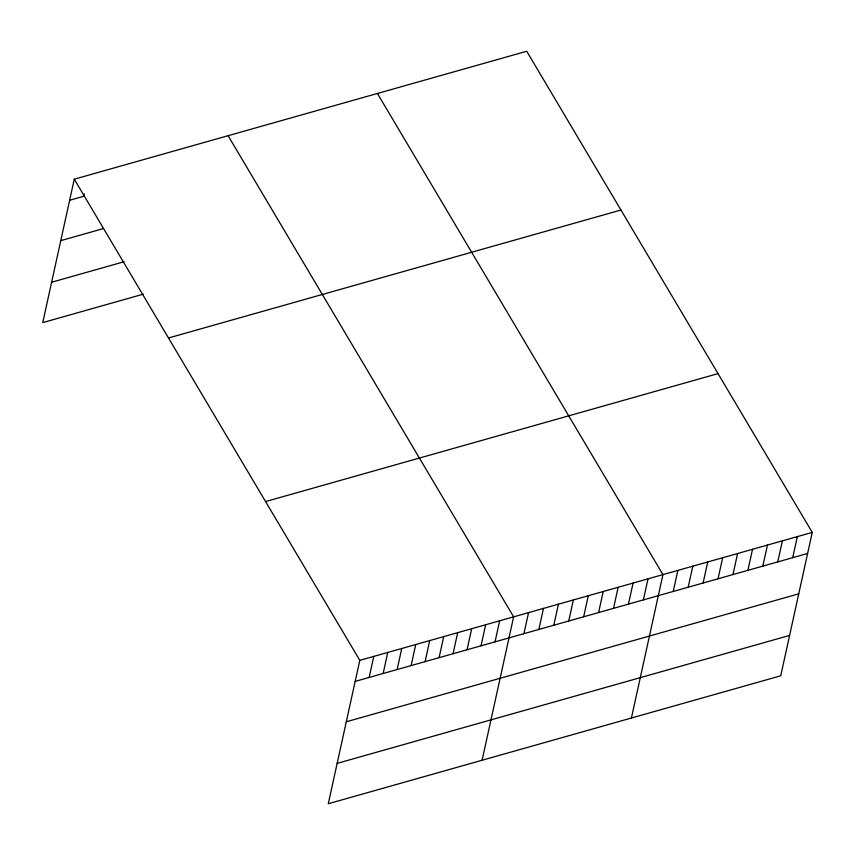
<?xml version="1.0" encoding="UTF-8"?>
<svg xmlns="http://www.w3.org/2000/svg" width="855" height="855" viewBox="0 0 855 855"><rect width="100%" height="100%" fill="white"/><g stroke="black" fill="none" stroke-linecap="round" stroke-linejoin="round"><path stroke-width="1.28" d="M74.278 179.197L359.805 660.349L328.277 803.743L780.722 675.803L812.25 532.398L526.723 51.257L74.278 179.197L42.75 322.602L143.18 294.205M84.175 193.829L83.63 196.308L69.65 200.262M369.157 677.449L373.785 656.384M383.147 673.494L387.775 652.429M397.126 669.54L401.754 648.475M411.116 665.585L415.744 644.52M425.095 661.631L429.723 640.566M439.085 657.677L443.713 636.612M453.065 653.722L457.692 632.657M467.054 649.768L471.682 628.703M481.034 645.814L485.661 624.749M495.024 641.859L499.651 620.794M482.102 760.245L513.631 616.84L228.114 135.699M523.933 633.683L528.561 612.618M538.864 629.462L543.491 608.397M553.794 625.24L558.433 604.175M568.725 621.019L573.363 599.954M583.655 616.786L588.293 595.732M598.586 612.565L603.224 591.51M613.516 608.343L618.154 587.289M628.446 604.122L633.085 583.067M643.377 599.9L648.015 578.835M631.418 718.018L662.946 574.613L377.418 93.473M673.238 591.457L677.876 570.392M688.168 587.235L692.807 566.17M703.109 583.014L707.737 561.949M718.04 578.792L722.667 557.727M732.97 574.571L737.598 553.506M747.901 570.349L752.528 549.284M762.831 566.128L767.459 545.062M777.761 561.906L782.389 540.841M792.692 557.674L797.32 536.619M60.769 240.64L102.728 228.777M51.631 282.236L124.093 261.737M168.499 337.982L620.954 210.031M265.584 501.564L718.029 373.614M359.805 660.349L812.25 532.398M355.167 681.403L807.622 553.452M346.296 721.78L798.741 593.83M337.148 763.376L789.592 635.425"/></g></svg>
